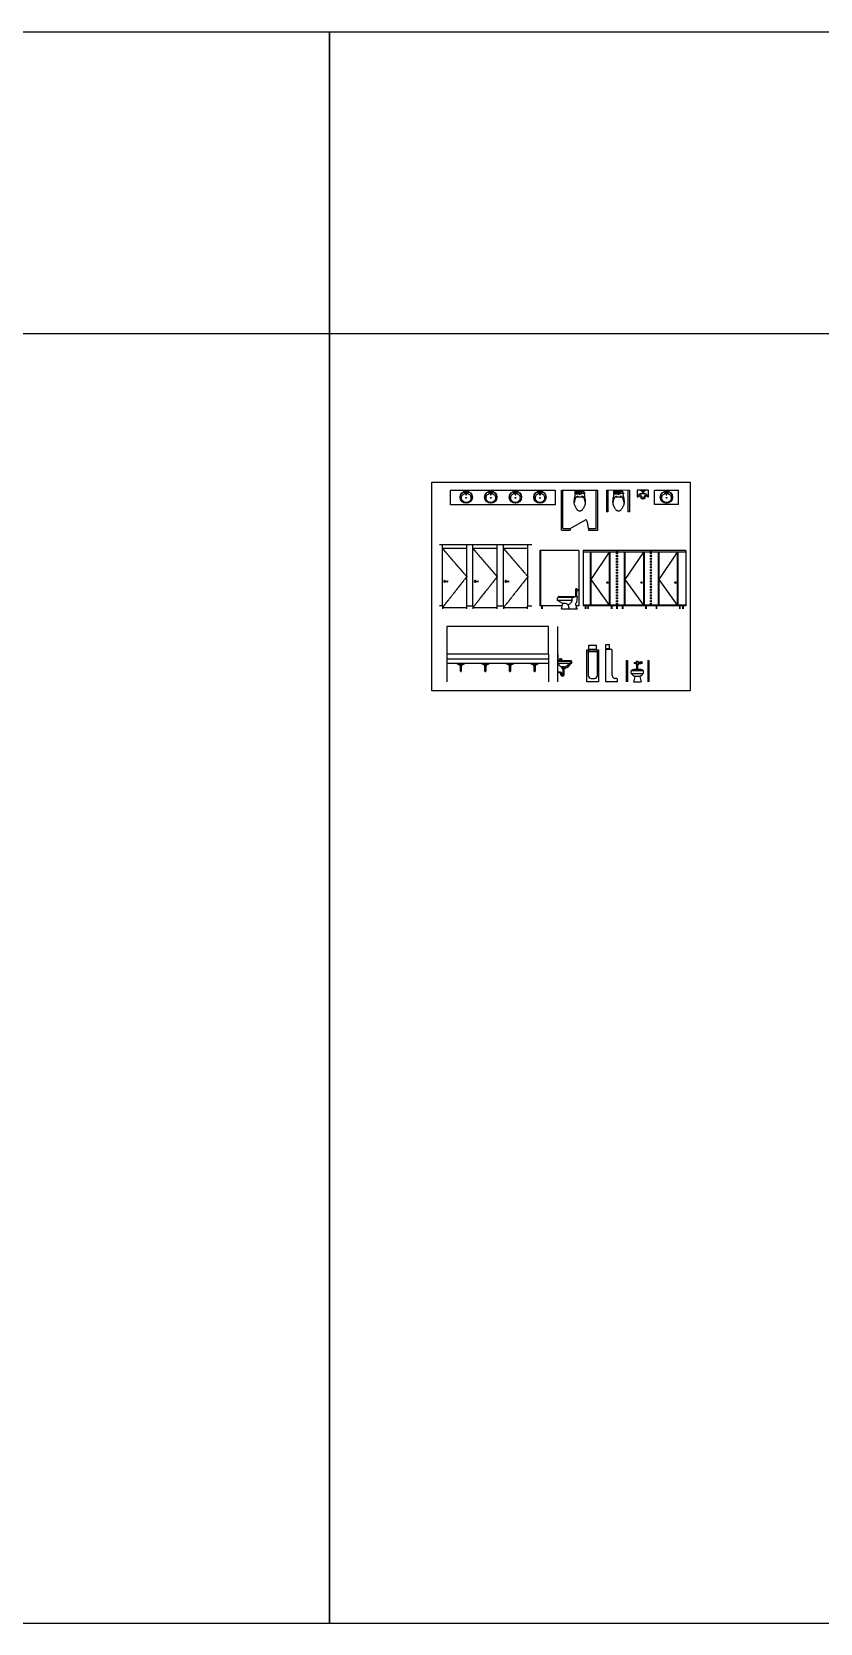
# Model space of a CAD drawing. Header units: inches. Extents: x -1249499 to 290957, y -589671 to 1013543.
# Drawn here: x -988554 to -962909, y 268837 to 320622 of the extents above; entities that cross this region are included whole.
import ezdxf

# ---------------------------------------------------------------- set-up
doc = ezdxf.new("R2010")
doc.units = ezdxf.units.IN
doc.header["$MEASUREMENT"] = 0
doc.linetypes.add('CENTER', pattern=[2, 1.25, -0.25, 0.25, -0.25])
doc.linetypes.add('HIDDEN', pattern=[2, 1, -1])
for name, color, linetype in [('4', 4, 'Continuous'), ('6', 6, 'Continuous'), ('C', 1, 'Continuous'), ('ELEV', 3, 'Continuous'), ('F', 150, 'Continuous'), ('L', 7, 'Continuous'), ('LI', 135, 'Continuous'), ('WIN', 4, 'Continuous')]:
    doc.layers.add(name, color=color, linetype=linetype)
doc.layers.add('8', color=8, linetype='Continuous', lineweight=5)

msp = doc.modelspace()

# ---------------------------------------------------------------- linework, layer by layer
at = {"color": 6}
for p, q in [((-1249499, 320622.1), (-803046.5, 320622.1)), ((-978874.5, 268836.6), (-978874.5, 320622.1)), ((-978874.5, 320622.1), (-978874.5, 268836.6)), ((-1193392, 310801), (-803046.5, 310801)), ((-1249499, 268836.6), (-803046.5, 268836.6))]:
    msp.add_line(p, q, dxfattribs=at)
at = {"color": 1}
for p, q in [((-968300, 305242.7), (-968300, 305705.6)), ((-968300, 305705.6), (-967516.7, 305705.6)), ((-967516.7, 305242.7), (-967516.7, 305705.6)), ((-967516.7, 305242.7), (-968300, 305242.7))]:
    msp.add_line(p, q, dxfattribs=at)
msp.add_lwpolyline([(-974935.1, 305229.6), (-974935.1, 305705.6), (-971534.6, 305705.6), (-971534.6, 305229.6), (-974935, 305229.6)], dxfattribs=at)
msp.add_lwpolyline([(-970729.6, 305025.6, -0.0413106), (-970744, 305026.8, -0.0372265), (-970759.6, 305030.6, -0.0686116), (-970779.9, 305040.4, -0.0484304), (-970804.6, 305060.6, -0.0364467), (-970830.7, 305090.6, -0.0408749), (-970849.6, 305120.6, -0.0154683), (-970873.4, 305170, -0.0194265), (-970889.6, 305210.6, -0.0046944), (-970895.7, 305228.5, -0.0069764), (-970899.6, 305240.6, -0.0353137), (-970906.2, 305269.9, -0.029565), (-970909.6, 305305.6, -0.0293997), (-970908.3, 305357.5, -0.0221821), (-970899.6, 305425.6), (-970871.7, 305583.7)], format="xyb", dxfattribs=at)
at = {"layer": '4', "color": 1}
for p, q in [((-974448.9, 305654.3), (-974397.9, 305654.3)), ((-974448.9, 305629.9), (-974446.2, 305629.9)), ((-974441.8, 305625.9), (-974435.6, 305559.4)), ((-974435.6, 305559.4), (-974411.2, 305559.4)), ((-974411.2, 305559.4), (-974404.9, 305625.9)), ((-974400.6, 305629.9), (-974397.9, 305629.9)), ((-973648.9, 305654.3), (-973597.9, 305654.3)), ((-973648.9, 305629.9), (-973646.2, 305629.9)), ((-973641.8, 305625.9), (-973635.6, 305559.4)), ((-973635.6, 305559.4), (-973611.2, 305559.4)), ((-973611.2, 305559.4), (-973604.9, 305625.9)), ((-973600.6, 305629.9), (-973597.9, 305629.9)), ((-972848.9, 305654.3), (-972797.9, 305654.3)), ((-972848.9, 305629.9), (-972846.2, 305629.9)), ((-972841.8, 305625.9), (-972835.6, 305559.4)), ((-972835.6, 305559.4), (-972811.2, 305559.4)), ((-972811.2, 305559.4), (-972804.9, 305625.9)), ((-972800.6, 305629.9), (-972797.9, 305629.9)), ((-972048.9, 305654.3), (-971997.9, 305654.3)), ((-972048.9, 305629.9), (-972046.2, 305629.9)), ((-972041.8, 305625.9), (-972035.6, 305559.4)), ((-972035.6, 305559.4), (-972011.2, 305559.4)), ((-972011.2, 305559.4), (-972004.9, 305625.9)), ((-972000.6, 305629.9), (-971997.9, 305629.9)), ((-970894.6, 305705.6), (-970889.6, 305695.6)), ((-970889.6, 305695.6), (-970829.6, 305695.6)), ((-970879.6, 305620.6), (-970879.6, 305695.6)), ((-970844.6, 305625.6), (-970744.6, 305625.6)), ((-970844.6, 305585.6), (-970744.6, 305585.6)), ((-970839.6, 305620.6), (-970839.6, 305695.6)), ((-970829.6, 305695.6), (-970824.6, 305705.6)), ((-970714.6, 305625.6), (-970664.6, 305625.6)), ((-970664.6, 305585.6), (-970714.6, 305585.6)), ((-970664.6, 305625.6), (-970664.6, 305585.6)), ((-968747.1, 305685.6), (-968747.1, 305705.6)), ((-968707.1, 305685.6), (-968747.1, 305685.6)), ((-968695.1, 305673.6), (-968707.1, 305685.6)), ((-968695.1, 305653.6), (-968695.1, 305673.6)), ((-968695.1, 305621.6), (-968655.1, 305621.6)), ((-968695.1, 305617.6), (-968695.1, 305621.6)), ((-968655.1, 305617.6), (-968695.1, 305617.6)), ((-968687.1, 305705.6), (-968687.1, 305665.6)), ((-968683.1, 305629.6), (-968683.1, 305621.6)), ((-968667.1, 305629.6), (-968667.1, 305621.6)), ((-968663.1, 305705.6), (-968663.1, 305665.6)), ((-968655.1, 305673.6), (-968643.1, 305685.6)), ((-968655.1, 305653.6), (-968655.1, 305673.6)), ((-968655.1, 305621.6), (-968655.1, 305617.6)), ((-968643.1, 305685.6), (-968603.1, 305685.6)), ((-968603.1, 305685.6), (-968603.1, 305705.6)), ((-967933.9, 305654.3), (-967882.9, 305654.3)), ((-967933.9, 305629.9), (-967931.2, 305629.9)), ((-967926.8, 305625.9), (-967920.6, 305559.4)), ((-967920.6, 305559.4), (-967896.2, 305559.4)), ((-967896.2, 305559.4), (-967889.9, 305625.9)), ((-967885.6, 305629.9), (-967882.9, 305629.9)), ((-970844.6, 305485.6), (-970729.6, 305485.6)), ((-970814.6, 305515.6), (-970794.6, 305515.6)), ((-970814.6, 305475.6), (-970814.6, 305515.6)), ((-970794.6, 305475.6), (-970814.6, 305475.6)), ((-970794.6, 305515.6), (-970794.6, 305475.6)), ((-970729.6, 305485.6), (-970614.6, 305485.6)), ((-970644.6, 305515.6), (-970664.6, 305515.6)), ((-970664.6, 305515.6), (-970664.6, 305475.6)), ((-970664.6, 305475.6), (-970644.6, 305475.6)), ((-970644.6, 305475.6), (-970644.6, 305515.6))]:
    msp.add_line(p, q, dxfattribs=at)
for points in [[(-974438.8, 305593.1, 0.0644354), (-974486.5, 305583, 0.0917189), (-974537.9, 305553.5, 0.1035985), (-974573.4, 305507.7, 0.1139123), (-974585.3, 305456.2, 0.1139123), (-974573.4, 305404.8, 0.1035985), (-974537.9, 305359, 0.0917189), (-974486.5, 305329.5, 0.0847847), (-974423.4, 305318.7, 0.0847847), (-974360.3, 305329.5, 0.0917189), (-974308.9, 305359, 0.1035985), (-974273.4, 305404.8, 0.1139123), (-974261.5, 305456.2, 0.1139123), (-974273.4, 305507.7, 0.1035985), (-974308.9, 305553.5, 0.0917189), (-974360.3, 305583, 0.0644354), (-974408, 305593.1, 0.0847847)], [(-973638.8, 305593.1, 0.0644354), (-973686.5, 305583, 0.0917189), (-973737.9, 305553.5, 0.1035985), (-973773.4, 305507.7, 0.1139123), (-973785.3, 305456.2, 0.1139123), (-973773.4, 305404.8, 0.1035985), (-973737.9, 305359, 0.0917189), (-973686.5, 305329.5, 0.0847847), (-973623.4, 305318.7, 0.0847847), (-973560.3, 305329.5, 0.0917189), (-973508.9, 305359, 0.1035985), (-973473.4, 305404.8, 0.1139123), (-973461.5, 305456.2, 0.1139123), (-973473.4, 305507.7, 0.1035985), (-973508.9, 305553.5, 0.0917189), (-973560.3, 305583, 0.0644354), (-973608, 305593.1, 0.0847847)], [(-972838.8, 305593.1, 0.0644354), (-972886.5, 305583, 0.0917189), (-972937.9, 305553.5, 0.1035985), (-972973.4, 305507.7, 0.1139123), (-972985.3, 305456.2, 0.1139123), (-972973.4, 305404.8, 0.1035985), (-972937.9, 305359, 0.0917189), (-972886.5, 305329.5, 0.0847847), (-972823.4, 305318.7, 0.0847847), (-972760.3, 305329.5, 0.0917189), (-972708.9, 305359, 0.1035985), (-972673.4, 305404.8, 0.1139123), (-972661.5, 305456.2, 0.1139123), (-972673.4, 305507.7, 0.1035985), (-972708.9, 305553.5, 0.0917189), (-972760.3, 305583, 0.0644354), (-972808, 305593.1, 0.0847847)], [(-972038.8, 305593.1, 0.0644354), (-972086.5, 305583, 0.0917189), (-972137.9, 305553.5, 0.1035985), (-972173.4, 305507.7, 0.1139123), (-972185.3, 305456.2, 0.1139123), (-972173.4, 305404.8, 0.1035985), (-972137.9, 305359, 0.0917189), (-972086.5, 305329.5, 0.0847847), (-972023.4, 305318.7, 0.0847847), (-971960.3, 305329.5, 0.0917189), (-971908.9, 305359, 0.1035985), (-971873.4, 305404.8, 0.1139123), (-971861.5, 305456.2, 0.1139123), (-971873.4, 305507.7, 0.1035985), (-971908.9, 305553.5, 0.0917189), (-971960.3, 305583, 0.0644354), (-972008, 305593.1, 0.0847847)], [(-970839.6, 305674.3, -0.0189316), (-970804.6, 305675.6), (-970729.6, 305675.6), (-970654.6, 305675.6, -0.0249223), (-970608.5, 305673.3, -0.2549699), (-970604.6, 305670.6, -0.056948), (-970603, 305666.3, -0.0160434), (-970599.6, 305650.6), (-970593.9, 305619.8)], [(-970588.8, 305591.1), (-970559.6, 305425.6, -0.0221821), (-970550.8, 305357.5, -0.0293997), (-970549.6, 305305.6, -0.029565), (-970552.9, 305269.9, -0.0353137), (-970559.6, 305240.6, -0.0069764), (-970563.4, 305228.5, -0.0046944), (-970569.6, 305210.6, -0.0194265), (-970585.7, 305170, -0.0154683), (-970609.6, 305120.6, -0.0408749), (-970628.4, 305090.6, -0.0364467), (-970654.6, 305060.6, -0.0484304), (-970679.3, 305040.4, -0.0686116), (-970699.6, 305030.6, -0.0372265), (-970715.1, 305026.8, -0.0413106), (-970729.6, 305025.6, -0.0413106)], [(-970664.6, 305615.6), (-970579.6, 305620.6, -1.0605521), (-970579.6, 305590.6), (-970664.6, 305595.6)], [(-968545.7, 305560.2, 0.2972097), (-968649.7, 305468.2, -0.7619048), (-968700.5, 305468.2, 0.3028112), (-968807.1, 305560.6, 0.3375473)], [(-967923.8, 305593.1, 0.0644354), (-967971.5, 305583, 0.0917189), (-968022.9, 305553.5, 0.1035985), (-968058.4, 305507.7, 0.1139123), (-968070.3, 305456.2, 0.1139123), (-968058.4, 305404.8, 0.1035985), (-968022.9, 305359, 0.0917189), (-967971.5, 305329.5, 0.0847847), (-967908.4, 305318.7, 0.0847847), (-967845.3, 305329.5, 0.0917189), (-967793.9, 305359, 0.1035985), (-967758.4, 305404.8, 0.1139123), (-967746.5, 305456.2, 0.1139123), (-967758.4, 305507.7, 0.1035985), (-967793.9, 305553.5, 0.0917189), (-967845.3, 305583, 0.0644354), (-967893, 305593.1, 0.0847847)], [(-968527.1, 305521.6, 0.3375473), (-968611.1, 305457.6, -0.7619048), (-968739.1, 305457.6, 0.3375473), (-968823.1, 305521.6, 1.7895644)]]:
    msp.add_lwpolyline(points, format="xyb", dxfattribs=at)
msp.add_lwpolyline([(-968859.1, 305705.6), (-968859.1, 305493.6, 0.4142136), (-968855.1, 305489.6), (-968831.1, 305489.6, 0.4142136), (-968827.1, 305493.6), (-968823.1, 305521.6, -0.333591), (-968749.9, 305594.7, -0.0247086), (-968675.1, 305601.6, -0.0669587), (-968600.3, 305594.7, -0.2873671), (-968527.1, 305521.6), (-968523.1, 305493.6, 0.3333333), (-968519.1, 305489.6), (-968495.1, 305489.6, 0.4142136), (-968491.1, 305493.6), (-968491.1, 305705.6)], format="xyb", close=True, dxfattribs=at)
for centre, radius in [((-974423.4, 305480.2), 200.2), ((-974423.4, 305480.2), 191.5), ((-974466.9, 305642.1), 21.8), ((-974423.4, 305642.1), 6.96), ((-974379.9, 305642.1), 21.8), ((-973623.4, 305480.2), 200.2), ((-973623.4, 305480.2), 191.5), ((-973666.9, 305642.1), 21.8), ((-973623.4, 305642.1), 6.96), ((-973579.9, 305642.1), 21.8), ((-972823.4, 305480.2), 200.2), ((-972823.4, 305480.2), 191.5), ((-972866.9, 305642.1), 21.8), ((-972823.4, 305642.1), 6.96), ((-972779.9, 305642.1), 21.8), ((-972023.4, 305480.2), 200.2), ((-972023.4, 305480.2), 191.5), ((-972066.9, 305642.1), 21.8), ((-972023.4, 305642.1), 6.96), ((-971979.9, 305642.1), 21.8), ((-970859.6, 305605.6), 25), ((-970729.6, 305605.6), 25), ((-968675.1, 305649.6), 20), ((-967908.4, 305480.2), 200.2), ((-967908.4, 305480.2), 191.5), ((-967951.9, 305642.1), 21.8), ((-967908.4, 305642.1), 6.96), ((-967864.9, 305642.1), 21.8), ((-974423.4, 305456.2), 13.1), ((-973623.4, 305456.2), 13.1), ((-972823.4, 305456.2), 13.1), ((-972023.4, 305456.2), 13.1), ((-967908.4, 305456.2), 13.1)]:
    msp.add_circle(centre, radius, dxfattribs=at)
for centre, radius, start, end in [((-974446.2, 305625.5), 4.35, 5.39095, 90), ((-974400.6, 305625.5), 4.35, 90, 174.60905), ((-973646.2, 305625.5), 4.35, 5.39095, 90), ((-973600.6, 305625.5), 4.35, 90, 174.60905), ((-972846.2, 305625.5), 4.35, 5.39095, 90), ((-972800.6, 305625.5), 4.35, 90, 174.60905), ((-972046.2, 305625.5), 4.35, 5.39095, 90), ((-972000.6, 305625.5), 4.35, 90, 174.60905), ((-970729.6, 305605.6), 35, 34.8499, 145.1501), ((-970729.6, 305605.6), 35, 214.8499, 325.1501), ((-967931.2, 305625.5), 4.35, 5.39095, 90), ((-967885.6, 305625.5), 4.35, 90, 174.60905), ((-970569.3, 305287.5), 337.2, 168.34346, 175.60129), ((-970312.8, 305234.6), 599.2, 164.0546, 168.34346), ((-970663.5, 305334.8), 234.4, 157.19466, 164.0546), ((-970600.4, 305308.2), 302.8, 153.43495, 157.19466), ((-970446.6, 305231.3), 474.7, 150.43252, 153.43495), ((-970707.8, 305379.5), 174.4, 143.1301, 150.43252), ((-970844.6, 305482.1), 3.54, 90, 143.1301), ((-970614.6, 305473.3), 12.3, 45, 90), ((-970644.6, 305443.3), 54.8, 24.0722, 45), ((-970860.5, 305346.8), 291.3, 20.55605, 24.0722), ((-971115.5, 305251.2), 563.7, 18.02862, 20.55605), ((-971591.5, 305096.3), 1064.2, 15.9454, 18.02862), ((-971364.2, 305161.2), 827.8, 13.58336, 15.9454), ((-970797, 305298.2), 244.3, 4.39871, 13.58336)]:
    msp.add_arc(centre, radius, start, end, dxfattribs=at)
at = {"layer": '6', "color": 1}
msp.add_line((-971325.3, 305705.6), (-970141.9, 305705.6), dxfattribs=at)
at = {"layer": '8', "color": 1}
msp.add_line((-969861.8, 305705.6), (-969111.8, 305705.6), dxfattribs=at)
at = {"layer": 'C', "color": 1}
for p, q in [((-975205.9, 303819.8), (-974405.9, 303819.8)), ((-974215.9, 303819.8), (-973415.9, 303819.8)), ((-973215.9, 303819.8), (-972415.9, 303819.8))]:
    msp.add_line(p, q, dxfattribs=at)
at = {"layer": 'DEFPOINTS', "color": 1, "linetype": 'ByBlock'}
for p in [(-975180.9, 303939.8), (-974405.9, 303939.8), (-974405.9, 303939.8), (-974405.9, 303939.8), (-974405.9, 303939.8), (-974190.9, 303939.8), (-973415.9, 303939.8), (-973415.9, 303939.8), (-973190.9, 303939.8), (-970622.1, 303739.8), (-970622.1, 303739.8), (-968121.5, 303339.8), (-975049.2, 301366.1), (-975049.2, 301366.1)]:
    msp.add_point(p, dxfattribs=at)
at = {"layer": 'ELEV', "color": 1}
for p, q in [((-971325.3, 304405.6), (-971325.3, 305705.6)), ((-971275.3, 304455.6), (-971275.3, 305705.6)), ((-970191.9, 304455.6), (-970191.9, 305705.6)), ((-970141.9, 304405.6), (-970141.9, 305705.6)), ((-971045.9, 304455.6), (-970526.3, 304755.6)), ((-971325.3, 304405.6), (-971045.9, 304405.6)), ((-971275.3, 304455.6), (-971045.9, 304455.6)), ((-971045.9, 304455.6), (-971045.9, 304405.6)), ((-970445.9, 304455.6), (-970445.9, 304405.6)), ((-970445.9, 304455.6), (-970191.9, 304455.6)), ((-970445.9, 304405.6), (-970141.9, 304405.6))]:
    msp.add_line(p, q, dxfattribs=at)
msp.add_arc((-971045.9, 304455.6), 600, 0, 30, dxfattribs=at)
at = {"layer": 'F', "color": 1}
for p, q in [((-975205.9, 303939.8), (-975205.9, 301939.8)), ((-974215.9, 303939.8), (-974215.9, 301939.8)), ((-973215.9, 303939.8), (-973215.9, 301939.5)), ((-975129.2, 302744.7), (-975129.2, 302734.9)), ((-975127.2, 302744.7), (-975127.2, 302734.9)), ((-975126.5, 302747.7), (-975025.7, 302756.8)), ((-975126.5, 302731.9), (-975025.7, 302722.7)), ((-975126.3, 302745.7), (-975025.5, 302754.8)), ((-975126.3, 302733.9), (-975025.5, 302724.7)), ((-975024.4, 302725.7), (-975024.4, 302753.8)), ((-975022.4, 302725.7), (-975022.4, 302753.8)), ((-974139.2, 302744.7), (-974139.2, 302734.9)), ((-974137.2, 302744.7), (-974137.2, 302734.9)), ((-974136.5, 302747.7), (-974035.7, 302756.8)), ((-974136.5, 302731.9), (-974035.7, 302722.7)), ((-974136.3, 302745.7), (-974035.5, 302754.8)), ((-974136.3, 302733.9), (-974035.5, 302724.7)), ((-974034.4, 302725.7), (-974034.4, 302753.8)), ((-974032.4, 302725.7), (-974032.4, 302753.8)), ((-973139.2, 302744.7), (-973139.2, 302734.9)), ((-973137.2, 302744.7), (-973137.2, 302734.9)), ((-973136.5, 302747.7), (-973035.7, 302756.8)), ((-973136.5, 302731.9), (-973035.7, 302722.7)), ((-973136.3, 302745.7), (-973035.5, 302754.8)), ((-973136.3, 302733.9), (-973035.5, 302724.7)), ((-973034.4, 302725.7), (-973034.4, 302753.8)), ((-973032.4, 302725.7), (-973032.4, 302753.8)), ((-975195.9, 301929.8), (-975195.9, 301839.8)), ((-974415.6, 301929.8), (-974415.6, 301839.8)), ((-974205.9, 301929.8), (-974205.9, 301839.8)), ((-973425.6, 301929.8), (-973425.6, 301839.8)), ((-973208.3, 301929.8), (-973208.3, 301839.8)), ((-975195.9, 301889.8), (-974415.6, 301889.8)), ((-974205.9, 301889.8), (-973425.6, 301889.8)), ((-973208.3, 301889.8), (-972425.6, 301889.8))]:
    msp.add_line(p, q, dxfattribs=at)
for centre, radius, start, end in [((-975127.1, 302739.8), 25, 23.36884, 336.63116), ((-975127.1, 302739.8), 22, 25.95403, 334.04597), ((-975126.2, 302744.7), 3, 95.19288, 180), ((-975126.2, 302734.9), 3, 180, 264.80712), ((-975126.2, 302744.7), 1, 95.19288, 180), ((-975126.2, 302734.9), 1, 180, 264.80712), ((-975025.4, 302753.8), 3, 0, 95.19288), ((-975025.4, 302725.7), 3, 264.80712, 0), ((-975025.4, 302753.8), 1, 0, 95.19288), ((-975025.4, 302725.7), 1, 264.80712, 0), ((-974137.1, 302739.8), 25, 23.36884, 336.63116), ((-974137.1, 302739.8), 22, 25.95403, 334.04597), ((-974136.2, 302744.7), 3, 95.19288, 180), ((-974136.2, 302734.9), 3, 180, 264.80712), ((-974136.2, 302744.7), 1, 95.19288, 180), ((-974136.2, 302734.9), 1, 180, 264.80712), ((-974035.4, 302753.8), 3, 0, 95.19288), ((-974035.4, 302725.7), 3, 264.80712, 0), ((-974035.4, 302753.8), 1, 0, 95.19288), ((-974035.4, 302725.7), 1, 264.80712, 0), ((-973137.1, 302739.8), 25, 23.36884, 336.63116), ((-973137.1, 302739.8), 22, 25.95403, 334.04597), ((-973136.2, 302744.7), 3, 95.19288, 180), ((-973136.2, 302734.9), 3, 180, 264.80712), ((-973136.2, 302744.7), 1, 95.19288, 180), ((-973136.2, 302734.9), 1, 180, 264.80712), ((-973035.4, 302753.8), 3, 0, 95.19288), ((-973035.4, 302725.7), 3, 264.80712, 0), ((-973035.4, 302753.8), 1, 0, 95.19288), ((-973035.4, 302725.7), 1, 264.80712, 0)]:
    msp.add_arc(centre, radius, start, end, dxfattribs=at)
at = {"layer": 'L', "color": 1}
for p, q in [((-969861.8, 305705.6), (-969861.8, 305005.6)), ((-969811.8, 305705.6), (-969811.8, 305005.6)), ((-969634, 305705.6), (-969629, 305695.6)), ((-969629, 305695.6), (-969569, 305695.6)), ((-969619, 305620.6), (-969619, 305695.6)), ((-969584, 305625.6), (-969484, 305625.6)), ((-969584, 305585.6), (-969484, 305585.6)), ((-969579, 305620.6), (-969579, 305695.6)), ((-969569, 305695.6), (-969564, 305705.6)), ((-969454, 305625.6), (-969404, 305625.6)), ((-969404, 305585.6), (-969454, 305585.6)), ((-969404, 305625.6), (-969404, 305585.6)), ((-969161.8, 305705.6), (-969161.8, 305005.6)), ((-969111.8, 305705.6), (-969111.8, 305005.6)), ((-969584, 305485.6), (-969469, 305485.6)), ((-969554, 305475.6), (-969554, 305515.6)), ((-969554, 305515.6), (-969534, 305515.6)), ((-969534, 305475.6), (-969554, 305475.6)), ((-969534, 305515.6), (-969534, 305475.6)), ((-969469, 305485.6), (-969354, 305485.6)), ((-969404, 305515.6), (-969404, 305475.6)), ((-969384, 305515.6), (-969404, 305515.6)), ((-969404, 305475.6), (-969384, 305475.6)), ((-969384, 305475.6), (-969384, 305515.6)), ((-969811.8, 305005.6), (-969861.8, 305005.6)), ((-969111.8, 305005.6), (-969161.8, 305005.6)), ((-972029, 303739.8), (-972029, 301939.8)), ((-970759, 303739.8), (-972029, 303739.8)), ((-972004, 303739.8), (-972004, 301939.8)), ((-970759, 303739.8), (-970759, 301939.8)), ((-967282.6, 303739.8), (-970622.1, 303739.8)), ((-970622.1, 303739.8), (-970622.1, 301939.8)), ((-967282.6, 303689.8), (-970622.1, 303689.8)), ((-970392.8, 303689.8), (-970392.8, 301939.8)), ((-969770.7, 303689.8), (-970372.8, 302799.8)), ((-970372.8, 303689.8), (-970372.8, 301959.8)), ((-969770.7, 303689.8), (-969770.7, 301959.8)), ((-969750.7, 303689.8), (-969750.7, 301939.8)), ((-969280.4, 303689.8), (-969280.4, 301939.8)), ((-969260.4, 303689.8), (-969260.4, 301959.8)), ((-968658.3, 303689.8), (-969260.4, 302799.8)), ((-968658.3, 303689.8), (-968658.3, 301959.8)), ((-968638.3, 303689.8), (-968638.3, 301939.8)), ((-968180.4, 303689.8), (-968180.4, 301939.8)), ((-968160.4, 303689.8), (-968160.4, 301959.8)), ((-967558.3, 303689.8), (-968160.4, 302799.8)), ((-967558.3, 303689.8), (-967558.3, 301959.8)), ((-967538.3, 303689.8), (-967538.3, 301939.8)), ((-967282.6, 303739.8), (-967282.6, 301939.8)), ((-970860, 302488.9), (-970820, 302488.9)), ((-970860, 302428.9), (-970860, 302488.9)), ((-970820, 302428.9), (-970860, 302428.9)), ((-970855, 302488.9), (-970855, 302498.9)), ((-970825, 302498.9), (-970855, 302498.9)), ((-970855, 302258.9), (-970855, 302428.9)), ((-970825, 302488.9), (-970825, 302498.9)), ((-970825, 302258.9), (-970825, 302428.9)), ((-970820, 302488.9), (-970820, 302428.9)), ((-970770, 302473.9), (-970820, 302473.9)), ((-970770, 302443.9), (-970820, 302443.9)), ((-970770, 302488.9), (-970770, 302428.9)), ((-970760, 302488.9), (-970770, 302488.9)), ((-970770, 302428.9), (-970760, 302428.9)), ((-970760, 302428.9), (-970760, 302488.9)), ((-970372.8, 302799.8), (-969770.7, 301959.8)), ((-969862.6, 302699.8), (-969802.6, 302699.8)), ((-969832.6, 302729.8), (-969832.6, 302669.8)), ((-969260.4, 302799.8), (-968658.3, 301959.8)), ((-968750.2, 302699.8), (-968690.2, 302699.8)), ((-968720.2, 302729.8), (-968720.2, 302669.8)), ((-968160.4, 302799.8), (-967558.3, 301959.8)), ((-967650.2, 302699.8), (-967590.2, 302699.8)), ((-967620.2, 302729.8), (-967620.2, 302669.8)), ((-971300.7, 301939.8), (-972029, 301939.8)), ((-971979, 301939.8), (-971979, 301839.8)), ((-971954, 301939.8), (-971954, 301839.8)), ((-971459, 302114.1), (-971459, 302195.8)), ((-970979.2, 302114.1), (-971459, 302114.1)), ((-971282.6, 302018.1), (-971459, 302113)), ((-970926, 302210.1), (-971434.9, 302210.1)), ((-971430, 302218.9), (-971430, 302228.9)), ((-970940, 302218.9), (-971430, 302218.9)), ((-971410, 302248.9), (-970940, 302248.9)), ((-971323.8, 301839.8), (-971282.6, 302018.1)), ((-971118, 301990.6), (-971076.9, 301839.8)), ((-970979.2, 302114.1), (-970979.2, 302210.1)), ((-970940, 302248.9), (-970940, 302218.9)), ((-970802.6, 302237.5), (-970926, 302237.5)), ((-970926, 302237.5), (-970926, 302210.1)), ((-970860, 302258.9), (-970860, 302238.9)), ((-970820, 302258.9), (-970860, 302258.9)), ((-970759, 301939.8), (-970835.6, 301939.8)), ((-970821.9, 302058.3), (-970805.7, 302237.5)), ((-970820, 302238.9), (-970820, 302258.9)), ((-970392.8, 301959.8), (-970622.1, 301959.8)), ((-970372.8, 301939.8), (-970622.1, 301939.8)), ((-970554.1, 301939.8), (-970554.1, 301839.8)), ((-970534.1, 301939.8), (-970534.1, 301839.8)), ((-970472.2, 301939.8), (-970472.2, 301839.8)), ((-970452.2, 301939.8), (-970452.2, 301839.8)), ((-969770.7, 301959.8), (-970372.8, 301959.8)), ((-969770.7, 301939.8), (-970372.8, 301939.8)), ((-969247.4, 301939.8), (-969770.7, 301939.8)), ((-969267.4, 301959.8), (-969750.7, 301959.8)), ((-969702.7, 301939.8), (-969702.7, 301839.8)), ((-969682.7, 301939.8), (-969682.7, 301839.8)), ((-969530.7, 301939.8), (-969530.7, 301839.8)), ((-969510.7, 301939.8), (-969510.7, 301839.8)), ((-969348.4, 301939.8), (-969348.4, 301839.8)), ((-969328.4, 301939.8), (-969328.4, 301839.8)), ((-968658.3, 301959.8), (-969260.4, 301959.8)), ((-968658.3, 301939.8), (-969260.4, 301939.8)), ((-967282.6, 301939.8), (-968658.3, 301939.8)), ((-968180.4, 301959.8), (-968638.3, 301959.8)), ((-968590.3, 301939.8), (-968590.3, 301839.8)), ((-968570.3, 301939.8), (-968570.3, 301839.8)), ((-968248.4, 301939.8), (-968248.4, 301839.8)), ((-968228.4, 301939.8), (-968228.4, 301839.8)), ((-967558.3, 301959.8), (-968160.4, 301959.8)), ((-967558.3, 301959.8), (-968160.4, 301959.8)), ((-967282.6, 301959.8), (-967538.3, 301959.8)), ((-967490.3, 301939.8), (-967490.3, 301839.8)), ((-967470.3, 301939.8), (-967470.3, 301839.8)), ((-967384.4, 301939.8), (-967384.4, 301839.8)), ((-967364.4, 301939.8), (-967364.4, 301839.8)), ((-971323.8, 301839.8), (-970802.6, 301839.8)), ((-970802.6, 301839.8), (-970842.6, 301879.7)), ((-975049.2, 301266.1), (-975049.2, 299466.1)), ((-971749.2, 301266.1), (-975049.2, 301266.1)), ((-971749.2, 300365.9), (-971749.2, 301266.1)), ((-971458.4, 301266.1), (-971458.4, 299466.1)), ((-971458.4, 301266.1), (-971453.4, 301266.1)), ((-971453.4, 301266.1), (-971453.4, 300365.9)), ((-971749.2, 300365.9), (-975049.2, 300365.9)), ((-971749.2, 300365.9), (-971749.2, 299466.1)), ((-971458.4, 300365.9), (-971453.4, 300365.9)), ((-970495.2, 299466.1), (-970495.2, 300516.1)), ((-970495.2, 300516.1), (-970115.2, 300516.1)), ((-970430.2, 300536.1), (-970430.2, 300666.1)), ((-970430.2, 300666.1), (-970180.2, 300666.1)), ((-970430.2, 300536.1), (-970180.2, 300536.1)), ((-970315.2, 300536.1), (-970315.2, 300516.1)), ((-970295.2, 300536.1), (-970295.2, 300516.1)), ((-970180.2, 300536.1), (-970180.2, 300666.1)), ((-970115.2, 300516.1), (-970115.2, 299466.1)), ((-969885.9, 300556.1), (-969885.9, 300686.1)), ((-969885.9, 300686.1), (-969765.9, 300686.1)), ((-969885.9, 300556.1), (-969765.9, 300556.1)), ((-969885.9, 299466.1), (-969885.9, 300536.1)), ((-969885.9, 300536.1), (-969725.9, 300536.1)), ((-969860.9, 300556.1), (-969860.9, 300536.1)), ((-969840.9, 300556.1), (-969840.9, 300536.1)), ((-969765.9, 300556.1), (-969765.9, 300686.1)), ((-969675.9, 299676.1), (-969675.9, 300486.1)), ((-975049.2, 300216.1), (-971749.2, 300216.1)), ((-971749.2, 300066.1), (-975049.2, 300066.1)), ((-974639.2, 300006.1), (-974650.7, 300034.9)), ((-974629.2, 300006.1), (-974639.2, 300006.1)), ((-974629.2, 300006.1), (-974569.2, 300006.1)), ((-974629.2, 299996.1), (-974629.2, 300006.1)), ((-974619.2, 299996.1), (-974629.2, 299996.1)), ((-974619.2, 299996.1), (-974579.2, 299996.1)), ((-974619.2, 299986.1), (-974619.2, 299996.1)), ((-974614.2, 299986.1), (-974619.2, 299986.1)), ((-974614.2, 299986.1), (-974584.2, 299986.1)), ((-974614.2, 299926.1), (-974614.2, 299986.1)), ((-974614.2, 299816.1), (-974614.2, 299886.1)), ((-974584.2, 299986.1), (-974584.2, 299926.1)), ((-974579.2, 299986.1), (-974584.2, 299986.1)), ((-974584.2, 299886.1), (-974584.2, 299816.1)), ((-974569.2, 299996.1), (-974579.2, 299996.1)), ((-974579.2, 299996.1), (-974579.2, 299986.1)), ((-974569.2, 300006.1), (-974569.2, 299996.1)), ((-974559.2, 300006.1), (-974569.2, 300006.1)), ((-974547.7, 300034.9), (-974559.2, 300006.1)), ((-973839.2, 300006.1), (-973850.7, 300034.9)), ((-973829.2, 300006.1), (-973839.2, 300006.1)), ((-973829.2, 299996.1), (-973829.2, 300006.1)), ((-973829.2, 300006.1), (-973769.2, 300006.1)), ((-973819.2, 299996.1), (-973829.2, 299996.1)), ((-973819.2, 299986.1), (-973819.2, 299996.1)), ((-973819.2, 299996.1), (-973779.2, 299996.1)), ((-973814.2, 299986.1), (-973819.2, 299986.1)), ((-973814.2, 299926.1), (-973814.2, 299986.1)), ((-973814.2, 299986.1), (-973784.2, 299986.1)), ((-973814.2, 299816.1), (-973814.2, 299886.1)), ((-973784.2, 299986.1), (-973784.2, 299926.1)), ((-973779.2, 299986.1), (-973784.2, 299986.1)), ((-973784.2, 299886.1), (-973784.2, 299816.1)), ((-973779.2, 299996.1), (-973779.2, 299986.1)), ((-973769.2, 299996.1), (-973779.2, 299996.1)), ((-973769.2, 300006.1), (-973769.2, 299996.1)), ((-973759.2, 300006.1), (-973769.2, 300006.1)), ((-973747.7, 300034.9), (-973759.2, 300006.1)), ((-973039.2, 300006.1), (-973050.7, 300034.9)), ((-973029.2, 300006.1), (-973039.2, 300006.1)), ((-973029.2, 299996.1), (-973029.2, 300006.1)), ((-973029.2, 300006.1), (-972969.2, 300006.1)), ((-973019.2, 299996.1), (-973029.2, 299996.1)), ((-973019.2, 299986.1), (-973019.2, 299996.1)), ((-973019.2, 299996.1), (-972979.2, 299996.1)), ((-973014.2, 299986.1), (-973019.2, 299986.1)), ((-973014.2, 299926.1), (-973014.2, 299986.1)), ((-973014.2, 299986.1), (-972984.2, 299986.1)), ((-973014.2, 299816.1), (-973014.2, 299886.1)), ((-972984.2, 299986.1), (-972984.2, 299926.1)), ((-972979.2, 299986.1), (-972984.2, 299986.1)), ((-972984.2, 299886.1), (-972984.2, 299816.1)), ((-972979.2, 299996.1), (-972979.2, 299986.1)), ((-972969.2, 299996.1), (-972979.2, 299996.1)), ((-972969.2, 300006.1), (-972969.2, 299996.1)), ((-972959.2, 300006.1), (-972969.2, 300006.1)), ((-972947.7, 300034.9), (-972959.2, 300006.1)), ((-972239.2, 300006.1), (-972250.7, 300034.9)), ((-972229.2, 300006.1), (-972239.2, 300006.1)), ((-972229.2, 299996.1), (-972229.2, 300006.1)), ((-972229.2, 300006.1), (-972169.2, 300006.1)), ((-972219.2, 299996.1), (-972229.2, 299996.1)), ((-972219.2, 299986.1), (-972219.2, 299996.1)), ((-972219.2, 299996.1), (-972179.2, 299996.1)), ((-972214.2, 299986.1), (-972219.2, 299986.1)), ((-972214.2, 299926.1), (-972214.2, 299986.1)), ((-972214.2, 299986.1), (-972184.2, 299986.1)), ((-972214.2, 299816.1), (-972214.2, 299886.1)), ((-972184.2, 299986.1), (-972184.2, 299926.1)), ((-972179.2, 299986.1), (-972184.2, 299986.1)), ((-972184.2, 299886.1), (-972184.2, 299816.1)), ((-972179.2, 299996.1), (-972179.2, 299986.1)), ((-972169.2, 299996.1), (-972179.2, 299996.1)), ((-972169.2, 300006.1), (-972169.2, 299996.1)), ((-972159.2, 300006.1), (-972169.2, 300006.1)), ((-972147.7, 300034.9), (-972159.2, 300006.1)), ((-971013.4, 300066.1), (-971458.4, 300066.1)), ((-971443.4, 300355.9), (-971443.4, 300151.1)), ((-971398.4, 300151.1), (-971398.4, 300161.1)), ((-971385.4, 300213.4), (-971388, 300189.4)), ((-971361.8, 300186.1), (-971385.1, 300186.1)), ((-971361.7, 300176.1), (-971383.4, 300176.1)), ((-971364.4, 300216.1), (-971382.4, 300216.1)), ((-971380.4, 300186.1), (-971377.4, 300216.1)), ((-971380.4, 300176.1), (-971380.4, 300186.1)), ((-971366.4, 300186.1), (-971369.4, 300216.1)), ((-971366.4, 300176.1), (-971366.4, 300186.1)), ((-971361.4, 300213.4), (-971358.8, 300189.4)), ((-971314.4, 300195.6), (-971318.6, 300199.9)), ((-971307.6, 300202.9), (-971311.8, 300207.2)), ((-971310.2, 300212.4), (-971309, 300209.8)), ((-971302.4, 299896.1), (-971308.7, 299954.9)), ((-971204.4, 299921.1), (-971304.7, 299921.1)), ((-971253.4, 299954.8), (-971302.4, 299954.8)), ((-971214.4, 299896.1), (-971302.4, 299896.1)), ((-971238.4, 299698), (-971238.4, 299886.1)), ((-971204.4, 299906.1), (-971204.4, 299921.1)), ((-969217.9, 300166.1), (-969177.9, 300166.1)), ((-969217.9, 300166.1), (-969217.9, 299466.1)), ((-969177.9, 300166.1), (-969177.9, 299466.1)), ((-969037.6, 299836.1), (-969037.6, 299846.1)), ((-969027.6, 299856.1), (-968687.6, 299856.1)), ((-968907.6, 300086.6), (-968957.6, 300088.6)), ((-968907.6, 300070.6), (-968957.6, 300068.6)), ((-968907.6, 300056.1), (-968907.6, 300101.1)), ((-968907.6, 300101.1), (-968892.6, 300101.1)), ((-968892.6, 300056.1), (-968907.6, 300056.1)), ((-968892.6, 300056.1), (-968892.6, 300101.1)), ((-968892.6, 300096.1), (-968882.6, 300096.1)), ((-968892.6, 300061.1), (-968887.6, 300061.1)), ((-968882.6, 300131.1), (-968832.6, 300131.1)), ((-968882.6, 300096.1), (-968882.6, 300131.1)), ((-968882.6, 300121.1), (-968832.6, 300121.1)), ((-968882.6, 300031.1), (-968832.6, 300031.1)), ((-968882.6, 300011.1), (-968882.6, 300031.1)), ((-968832.6, 300011.1), (-968882.6, 300011.1)), ((-968877.6, 300031.1), (-968877.6, 300051.1)), ((-968877.6, 299870.9), (-968877.6, 300011.1)), ((-968867.6, 300131.1), (-968867.6, 300141.1)), ((-968867.6, 300141.1), (-968847.6, 300141.1)), ((-968847.6, 300141.1), (-968847.6, 300131.1)), ((-968837.6, 300031.1), (-968837.6, 300051.1)), ((-968837.6, 299870.9), (-968837.6, 300011.1)), ((-968832.6, 300131.1), (-968832.6, 300111.1)), ((-968832.6, 300111.1), (-968766.3, 300111.1)), ((-968832.6, 300031.1), (-968832.6, 300011.1)), ((-968817.6, 300071.1), (-968766.3, 300071.1)), ((-968782.6, 300091.1), (-968697.6, 300091.1)), ((-968737.6, 300046.1), (-968737.6, 300136.1)), ((-968677.6, 299836.1), (-968677.6, 299846.1)), ((-968517.9, 300166.1), (-968477.9, 300166.1)), ((-968517.9, 300166.1), (-968517.9, 299466.1)), ((-968477.9, 300166.1), (-968477.9, 299466.1)), ((-971363.4, 299762.2), (-971448.4, 299762.2)), ((-971348.4, 299698), (-971348.4, 299747.2)), ((-970115.2, 299466.1), (-970495.2, 299466.1)), ((-969505.9, 299466.1), (-969885.9, 299466.1)), ((-969525.9, 299576.1), (-969575.9, 299576.1)), ((-969505.9, 299466.1), (-969505.9, 299556.1)), ((-969053, 299822.7), (-969052.9, 299824.6)), ((-969053, 299754.1), (-969053, 299822.7)), ((-969052.9, 299752.1), (-969053, 299754.1)), ((-969052.9, 299824.6), (-969052.6, 299826.5)), ((-969052.6, 299750.2), (-969052.9, 299752.1)), ((-969052.6, 299826.5), (-969052.2, 299828.4)), ((-969052.2, 299748.4), (-969052.6, 299750.2)), ((-969052.2, 299828.4), (-969051.5, 299830.1)), ((-969051.5, 299746.7), (-969052.2, 299748.4)), ((-969051.5, 299830.1), (-969050.7, 299831.7)), ((-969050.7, 299745.1), (-969051.5, 299746.7)), ((-969050.7, 299831.7), (-969049.8, 299833)), ((-969049.8, 299743.7), (-969050.7, 299745.1)), ((-969049.8, 299833), (-969048.7, 299834.2)), ((-969048.7, 299742.6), (-969049.8, 299743.7)), ((-969048.7, 299834.2), (-969047.5, 299835.1)), ((-969047.5, 299741.6), (-969048.7, 299742.6)), ((-969047.5, 299835.1), (-969046.4, 299835.8)), ((-969046.4, 299741), (-969047.5, 299741.6)), ((-969046.4, 299835.8), (-969045, 299836.3)), ((-969045, 299740.5), (-969046.4, 299741)), ((-969045, 299836.3), (-969043.7, 299836.4)), ((-969043.7, 299740.4), (-969045, 299740.5)), ((-969043.7, 299836.4), (-968671.4, 299836.4)), ((-969039.4, 299733.3), (-969043.7, 299740.4)), ((-969043.7, 299740.4), (-968671.4, 299740.4)), ((-969034.9, 299726.4), (-969039.4, 299733.3)), ((-969030.3, 299719.6), (-969034.9, 299726.4)), ((-969025.6, 299713.1), (-969030.3, 299719.6)), ((-969020.7, 299706.8), (-969025.6, 299713.1)), ((-969015.7, 299700.8), (-969020.7, 299706.8)), ((-969010.6, 299694.9), (-969015.7, 299700.8)), ((-969005.4, 299689.3), (-969010.6, 299694.9)), ((-969000, 299683.9), (-969005.4, 299689.3)), ((-968994.6, 299678.8), (-969000, 299683.9)), ((-968988.9, 299673.9), (-968994.6, 299678.8)), ((-968983.3, 299669.3), (-968988.9, 299673.9)), ((-968977.5, 299665), (-968983.3, 299669.3)), ((-968941.3, 299644.4), (-968978.6, 299466.1)), ((-968978.6, 299466.1), (-968736.5, 299466.1)), ((-968971.7, 299660.8), (-968977.5, 299665)), ((-968965.7, 299657), (-968971.7, 299660.8)), ((-968959.7, 299653.4), (-968965.7, 299657)), ((-968953.7, 299650.1), (-968959.7, 299653.4)), ((-968947.5, 299647.1), (-968953.7, 299650.1)), ((-968941.3, 299644.4), (-968947.5, 299647.1)), ((-968773.8, 299644.4), (-968941.3, 299644.4)), ((-968767.6, 299647.1), (-968773.8, 299644.4)), ((-968773.8, 299644.4), (-968736.5, 299466.1)), ((-968761.5, 299650.1), (-968767.6, 299647.1)), ((-968755.4, 299653.4), (-968761.5, 299650.1)), ((-968749.4, 299657), (-968755.4, 299653.4)), ((-968743.4, 299660.8), (-968749.4, 299657)), ((-968737.6, 299665), (-968743.4, 299660.8)), ((-968731.8, 299669.3), (-968737.6, 299665)), ((-968726.2, 299673.9), (-968731.8, 299669.3)), ((-968720.6, 299678.8), (-968726.2, 299673.9)), ((-968715.1, 299683.9), (-968720.6, 299678.8)), ((-968709.8, 299689.3), (-968715.1, 299683.9)), ((-968704.5, 299694.9), (-968709.8, 299689.3)), ((-968699.4, 299700.8), (-968704.5, 299694.9)), ((-968694.5, 299706.8), (-968699.4, 299700.8)), ((-968689.6, 299713.1), (-968694.5, 299706.8)), ((-968684.8, 299719.6), (-968689.6, 299713.1)), ((-968680.2, 299726.4), (-968684.8, 299719.6)), ((-968675.8, 299733.3), (-968680.2, 299726.4)), ((-968671.4, 299740.4), (-968675.8, 299733.3)), ((-968671.4, 299836.4), (-968670.2, 299836.3)), ((-968670.2, 299836.3), (-968671.4, 299836.4)), ((-968670.2, 299740.5), (-968671.4, 299740.4)), ((-968670.2, 299836.3), (-968668.8, 299835.8)), ((-968668.8, 299835.8), (-968670.2, 299836.3)), ((-968668.8, 299741), (-968670.2, 299740.5)), ((-968668.8, 299835.8), (-968667.6, 299835.1)), ((-968667.6, 299835.1), (-968668.8, 299835.8)), ((-968667.6, 299741.6), (-968668.8, 299741)), ((-968667.6, 299835.1), (-968666.4, 299834.2)), ((-968666.4, 299742.6), (-968667.6, 299741.6)), ((-968666.4, 299834.2), (-968665.3, 299833)), ((-968665.3, 299743.7), (-968666.4, 299742.6)), ((-968665.3, 299833), (-968664.4, 299831.7)), ((-968664.4, 299745.1), (-968665.3, 299743.7)), ((-968664.4, 299831.7), (-968663.6, 299830.1)), ((-968663.6, 299746.7), (-968664.4, 299745.1)), ((-968663.6, 299830.1), (-968663, 299828.4)), ((-968663, 299748.4), (-968663.6, 299746.7)), ((-968663, 299828.4), (-968662.5, 299826.5)), ((-968662.5, 299750.2), (-968663, 299748.4)), ((-968662.5, 299826.5), (-968662.3, 299824.6)), ((-968662.3, 299752.1), (-968662.5, 299750.2)), ((-968662.3, 299824.6), (-968662.2, 299822.7)), ((-968662.2, 299754.1), (-968662.3, 299752.1)), ((-968662.2, 299822.7), (-968662.2, 299754.1))]:
    msp.add_line(p, q, dxfattribs=at)
at = {"layer": 'L', "color": 1, "linetype": 'HIDDEN', "ltscale": 0.2}
for p, q in [((-969542.1, 303739.8), (-969542.1, 301939.8)), ((-969502.1, 303739.8), (-969502.1, 301939.8)), ((-968442.1, 303739.8), (-968442.1, 301939.8)), ((-968402.1, 303739.8), (-968402.1, 301939.8))]:
    msp.add_line(p, q, dxfattribs=at)
at = {"layer": 'L', "color": 1}
for points in [[(-969469, 305025.6, -0.0413106), (-969483.4, 305026.8, -0.0372265), (-969499, 305030.6, -0.0686116), (-969519.3, 305040.4, -0.0484304), (-969544, 305060.6, -0.0364467), (-969570.1, 305090.6, -0.0408749), (-969589, 305120.6, -0.0154683), (-969612.8, 305170, -0.0194265), (-969629, 305210.6, -0.0046944), (-969635.1, 305228.5, -0.0069764), (-969639, 305240.6, -0.0353137), (-969645.6, 305269.9, -0.029565), (-969649, 305305.6, -0.0293997), (-969647.7, 305357.5, -0.0221821), (-969639, 305425.6), (-969611.1, 305583.7)], [(-969579, 305674.3, -0.0189316), (-969544, 305675.6), (-969469, 305675.6), (-969394, 305675.6, -0.0249223), (-969347.9, 305673.3, -0.2549699), (-969344, 305670.6, -0.056948), (-969342.4, 305666.3, -0.0160434), (-969339, 305650.6), (-969333.4, 305619.8)], [(-969328.2, 305591.1), (-969299, 305425.6, -0.0221821), (-969290.3, 305357.5, -0.0293997), (-969289, 305305.6, -0.029565), (-969292.3, 305269.9, -0.0353137), (-969299, 305240.6, -0.0069764), (-969302.8, 305228.5, -0.0046944), (-969309, 305210.6, -0.0194265), (-969325.2, 305170, -0.0154683), (-969349, 305120.6, -0.0408749), (-969367.9, 305090.6, -0.0364467), (-969394, 305060.6, -0.0484304), (-969418.7, 305040.4, -0.0686116), (-969439, 305030.6, -0.0372265), (-969454.6, 305026.8, -0.0413106), (-969469, 305025.6, -0.0413106)], [(-969404, 305615.6), (-969319, 305620.6, -1.0605521), (-969319, 305590.6), (-969404, 305595.6)], [(-970455.2, 300516.1), (-970455.2, 299676.1, 0.4142136), (-970355.2, 299576.1), (-970255.2, 299576.1, 0.4142136), (-970155.2, 299676.1), (-970155.2, 300516.1)], [(-970455.2, 300426.1, -0.4142136), (-970425.2, 300456.1), (-970185.2, 300456.1, -0.4142136), (-970155.2, 300426.1)], [(-974650.7, 300034.9, 0.0038043), (-974644.5, 300033.1, 0.0666615), (-974629.2, 300031.1), (-974599.2, 300031.1), (-974569.2, 300031.1, 0.0666615), (-974554, 300033.1, 0.0038043), (-974547.7, 300034.9, 0.0135467)], [(-974614.2, 299926.1), (-974614.2, 299886.1, 1)], [(-973850.7, 300034.9, 0.0038043), (-973844.5, 300033.1, 0.0666615), (-973829.2, 300031.1), (-973799.2, 300031.1), (-973769.2, 300031.1, 0.0666615), (-973754, 300033.1, 0.0038043), (-973747.7, 300034.9, 0.0135467)], [(-973814.2, 299926.1), (-973814.2, 299886.1, 1)], [(-973050.7, 300034.9, 0.0038043), (-973044.5, 300033.1, 0.0666615), (-973029.2, 300031.1), (-972999.2, 300031.1), (-972969.2, 300031.1, 0.0666615), (-972954, 300033.1, 0.0038043), (-972947.7, 300034.9, 0.0135467)], [(-973014.2, 299926.1), (-973014.2, 299886.1, 1)], [(-972250.7, 300034.9, 0.0038043), (-972244.5, 300033.1, 0.0666615), (-972229.2, 300031.1), (-972199.2, 300031.1), (-972169.2, 300031.1, 0.0666615), (-972154, 300033.1, 0.0038043), (-972147.7, 300034.9, 0.0135467)], [(-972214.2, 299926.1), (-972214.2, 299886.1, 1)], [(-971013.4, 300066.1, 0.4142136), (-970988.4, 300091.1), (-970988.4, 300116.1, 0.4142136), (-971023.4, 300151.1), (-971458.4, 300151.1)], [(-971018.4, 300066.1), (-971018.4, 300101.1, 0.4142136), (-971053.4, 300136.1), (-971458.4, 300136.1)], [(-971448.4, 299792.2), (-971363.4, 299792.2, -0.4142136), (-971318.4, 299747.2), (-971318.4, 299698, 0.6), (-971268.4, 299698), (-971268.4, 299886.1)], [(-971228.4, 299896.1), (-971228.4, 299891.1, -0.4142136), (-971233.4, 299886.1), (-971273.4, 299886.1, -0.4142136), (-971278.4, 299891.1), (-971278.4, 299896.1)], [(-968697.6, 299856.1, 0.3504251), (-968700.4, 299859.7, 0.0322876), (-968744.4, 299866.7, 0.0136668), (-968791.4, 299869.8, 0.0097036), (-968857.6, 299871.1, 0.0097036), (-968923.8, 299869.8, 0.0136668), (-968970.7, 299866.7, 0.0322876), (-969014.7, 299859.7, 0.3504251), (-969017.6, 299856.1, 0.3504251)], [(-968957.6, 300088.6, 0.1553308), (-968959.6, 300087.9, 0.1067387), (-968961.7, 300085.6, 0.0729942), (-968962.9, 300082.6, 0.0594687), (-968963.4, 300078.6, 0.0594687), (-968962.9, 300074.6, 0.0729942), (-968961.7, 300071.5, 0.1067387), (-968959.6, 300069.2, 0.1553308), (-968957.6, 300068.6, 0.1553308)], [(-968847.6, 300141.1, 0.1747045), (-968848.2, 300142.8, 0.1042029), (-968850.5, 300144.6, 0.0649481), (-968853.5, 300145.7, 0.0510993), (-968857.6, 300146.1, 0.0510993), (-968861.6, 300145.7, 0.0649481), (-968864.6, 300144.6, 0.1042029), (-968867, 300142.8, 0.1747045), (-968867.6, 300141.1, 0.1747045)], [(-971458.4, 299802.2), (-971453.4, 299802.2, -0.4142136), (-971448.4, 299797.2), (-971448.4, 299757.2, -0.4142136), (-971453.4, 299752.2), (-971458.4, 299752.2)]]:
    msp.add_lwpolyline(points, format="xyb", dxfattribs=at)
for points in [[(-974584.2, 299886.1), (-974584.2, 299926.1)], [(-973784.2, 299886.1), (-973784.2, 299926.1)], [(-972984.2, 299886.1), (-972984.2, 299926.1)], [(-972184.2, 299886.1), (-972184.2, 299926.1)]]:
    msp.add_lwpolyline(points, dxfattribs=at)
for centre, radius in [((-969599, 305605.6), 25), ((-969469, 305605.6), 25), ((-970840, 302448.9), 15), ((-969832.6, 302699.8), 20), ((-968720.2, 302699.8), 20), ((-967620.2, 302699.8), 20), ((-968737.6, 300091.1), 35), ((-968737.6, 300091.1), 25)]:
    msp.add_circle(centre, radius, dxfattribs=at)
for centre, radius, start, end in [((-969469, 305605.6), 35, 34.8499, 145.1501), ((-969469, 305605.6), 35, 214.8499, 325.1501), ((-969308.7, 305287.5), 337.2, 168.34346, 175.60129), ((-969052.2, 305234.6), 599.2, 164.0546, 168.34346), ((-969402.9, 305334.8), 234.4, 157.19466, 164.0546), ((-969339.9, 305308.2), 302.8, 153.43495, 157.19466), ((-969186.1, 305231.3), 474.7, 150.43252, 153.43495), ((-969447.3, 305379.5), 174.4, 143.1301, 150.43252), ((-969584, 305482.1), 3.54, 90, 143.1301), ((-969354, 305473.3), 12.3, 45, 90), ((-969384, 305443.3), 54.8, 24.0722, 45), ((-969599.9, 305346.8), 291.3, 20.55605, 24.0722), ((-969855, 305251.2), 563.7, 18.02862, 20.55605), ((-970330.9, 305096.3), 1064.2, 15.9454, 18.02862), ((-970103.6, 305161.2), 827.8, 13.58336, 15.9454), ((-969536.5, 305298.2), 244.3, 4.39871, 13.58336), ((-971434.9, 302182.7), 27.4, 90, 151.43317), ((-971410, 302228.9), 20, 90, 180), ((-971241.5, 301757.5), 263.8, 62.10273, 98.97263), ((-971124, 302137.1), 146.6, 272.32924, 350.95563), ((-970840.3, 301996.7), 33.2, 129.30199, 245.20012), ((-971186.3, 302419.4), 513.1, 309.30199, 315.26169), ((-970920.1, 301913.5), 84.6, 336.51037, 38.82742), ((-971453.4, 300355.9), 10, 0, 90), ((-969725.9, 300486.1), 50, 0, 90), ((-974624.2, 300255.9), 216.9, 241.04486, 246.03751), ((-974484.6, 300570.1), 560.7, 246.03751, 249.142), ((-974531.9, 300445.7), 427.6, 249.142, 253.87301), ((-974599.2, 299906.1), 25, 126.8699, 233.1301), ((-974599.2, 299906.1), 25, 306.8699, 53.1301), ((-974666.5, 300445.7), 427.6, 286.12699, 290.858), ((-974713.9, 300570.1), 560.7, 290.858, 293.96249), ((-974574.2, 300255.9), 216.9, 293.96249, 298.95514), ((-973824.2, 300255.9), 216.9, 241.04486, 246.03751), ((-973684.6, 300570.1), 560.7, 246.03751, 249.142), ((-973731.9, 300445.7), 427.6, 249.142, 253.87301), ((-973799.2, 299906.1), 25, 126.8699, 233.1301), ((-973799.2, 299906.1), 25, 306.8699, 53.1301), ((-973866.5, 300445.7), 427.6, 286.12699, 290.858), ((-973913.9, 300570.1), 560.7, 290.858, 293.96249), ((-973774.2, 300255.9), 216.9, 293.96249, 298.95514), ((-973024.2, 300255.9), 216.9, 241.04486, 246.03751), ((-972884.6, 300570.1), 560.7, 246.03751, 249.142), ((-972931.9, 300445.7), 427.6, 249.142, 253.87301), ((-972999.2, 299906.1), 25, 126.8699, 233.1301), ((-972999.2, 299906.1), 25, 306.8699, 53.1301), ((-973066.5, 300445.7), 427.6, 286.12699, 290.858), ((-973113.9, 300570.1), 560.7, 290.858, 293.96249), ((-972974.2, 300255.9), 216.9, 293.96249, 298.95514), ((-972224.2, 300255.9), 216.9, 241.04486, 246.03751), ((-972084.6, 300570.1), 560.7, 246.03751, 249.142), ((-972131.9, 300445.7), 427.6, 249.142, 253.87301), ((-972199.2, 299906.1), 25, 126.8699, 233.1301), ((-972199.2, 299906.1), 25, 306.8699, 53.1301), ((-972266.5, 300445.7), 427.6, 286.12699, 290.858), ((-972313.9, 300570.1), 560.7, 290.858, 293.96249), ((-972174.2, 300255.9), 216.9, 293.96249, 298.95514), ((-971302, 300070.4), 115.6, 182.13858, 269.82294), ((-971383.4, 300161.1), 15, 90, 180), ((-971385.1, 300189.1), 3, 173.77615, 270), ((-971382.4, 300213.1), 3, 90, 173.77615), ((-971364.4, 300213.1), 3, 6.22385, 90), ((-971361.8, 300189.1), 3, 270, 6.22385), ((-971272.8, 300121.3), 104.4, 118.26435, 148.37748), ((-971241.5, 300119.6), 123.6, 130.73874, 158.39986), ((-971332.6, 300170.4), 24.4, 192.55054, 232.39974), ((-971224.3, 300117.6), 125.2, 132.57319, 164.48806), ((-971317, 300200.7), 13.6, 59.74247, 112.33679), ((-971224.3, 300117.6), 119.2, 134.31164, 139.12336), ((-971260.7, 300173.2), 218.5, 271.91693, 330.6523), ((-971214.4, 299906.1), 10, 270, 0), ((-971261.8, 300174.9), 260.2, 282.7357, 335.28311), ((-969027.6, 299846.1), 10, 90, 180), ((-968887.6, 300051.1), 10, 0, 90), ((-968817.6, 300051.1), 20, 90, 180), ((-968687.6, 299846.1), 10, 0, 90), ((-974599.2, 299816.1), 15, 180, 0), ((-973799.2, 299816.1), 15, 180, 0), ((-972999.2, 299816.1), 15, 180, 0), ((-972199.2, 299816.1), 15, 180, 0), ((-971363.4, 299747.2), 15, 0, 90), ((-971293.4, 299709.1), 56.1, 191.42119, 348.57881), ((-969575.9, 299676.1), 100, 180, 270), ((-969525.9, 299556.1), 20, 0, 90)]:
    msp.add_arc(centre, radius, start, end, dxfattribs=at)
at = {"layer": 'LI', "color": 1}
for p, q in [((-970820, 302439.8), (-970770, 302439.8)), ((-969682.1, 301939.8), (-969682.1, 301839.8)), ((-969532.1, 301939.8), (-969532.1, 301839.8))]:
    msp.add_line(p, q, dxfattribs=at)
at = {"layer": 'WIN', "color": 1}
for p, q in [((-975290.6, 303939.8), (-972290.6, 303939.8)), ((-974405.6, 301939.8), (-974405.6, 303939.8)), ((-973415.6, 301939.8), (-973415.6, 303939.8)), ((-972415.6, 301939.8), (-972415.6, 303939.8)), ((-975205.9, 301939.8), (-975290.6, 301939.8)), ((-974405.6, 301939.8), (-974215.9, 301939.8)), ((-973415.6, 301939.8), (-973218.3, 301939.8)), ((-972425.6, 301839.8), (-972425.6, 301929.8)), ((-972415.6, 301939.8), (-972290.6, 301939.8))]:
    msp.add_line(p, q, dxfattribs=at)
at = {"layer": 'WIN', "color": 1, "linetype": 'CENTER'}
for p, q in [((-975205.9, 303819.8), (-974405.6, 302889.8)), ((-974215.9, 303819.8), (-973415.6, 302889.8)), ((-973215.9, 303819.8), (-972415.6, 302889.8)), ((-974405.6, 302889.8), (-975195.9, 301889.8)), ((-973415.6, 302889.8), (-974205.9, 301889.8)), ((-972415.6, 302889.8), (-973208.3, 301889.8))]:
    msp.add_line(p, q, dxfattribs=at)
at = {"layer": 'WIN', "color": 7}
msp.add_lwpolyline([(-975545.2, 305971.4), (-967134.7, 305971.4), (-967134.7, 299173.8), (-975545.2, 299173.8)], close=True, dxfattribs=at)
at = {"layer": 'WIN', "color": 1}
for centre, start, end in [((-975205.9, 301929.8), 0, 90), ((-974405.6, 301929.8), 90, 180), ((-974215.9, 301929.8), 0, 90), ((-973415.6, 301929.8), 90, 180), ((-973218.3, 301929.8), 0, 90), ((-972415.6, 301929.8), 90, 180)]:
    msp.add_arc(centre, 10, start, end, dxfattribs=at)

doc.saveas('drawing.dxf')
